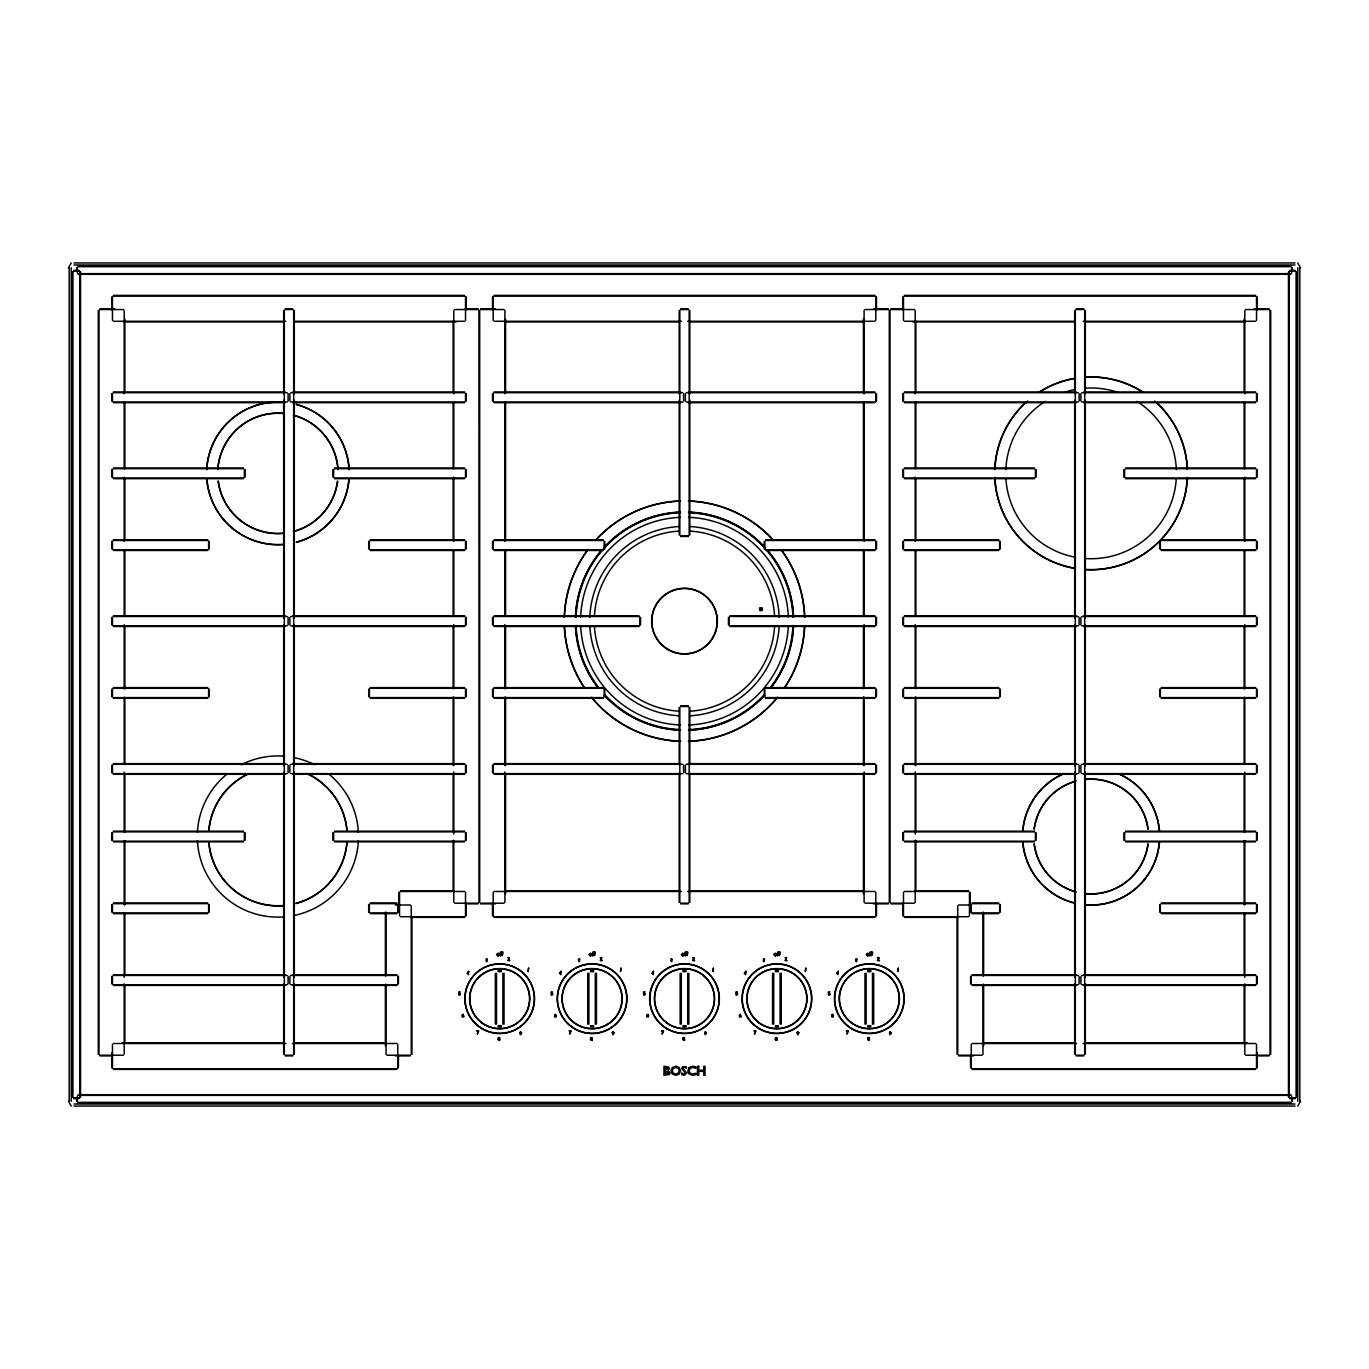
<?xml version="1.0" encoding="UTF-8"?>
<svg xmlns="http://www.w3.org/2000/svg" width="1369" height="1369" viewBox="0 0 1369 1369"><rect width="100%" height="100%" fill="white"/><g stroke="black" fill="none" stroke-linecap="round" stroke-linejoin="round"><path stroke-width="1.5" d="M111.813 840.309L111.813 832.746M111.813 477.131L111.813 469.584M112.463 840.309L112.463 832.746M112.463 477.131L112.463 469.584M283.674 1054.335L283.674 983.781M283.674 977.38L283.674 772.167M283.674 765.75L283.674 624.675M283.674 618.258L283.674 400.227M283.674 393.81L283.674 310.455M284.324 1054.335L284.324 310.455M293.668 1054.335L293.668 310.455M294.318 1054.335L294.318 983.781M294.318 977.38L294.318 772.167M294.318 765.75L294.318 624.675M294.318 618.258L294.318 400.227M294.318 393.81L294.318 310.455M332.958 840.309L332.958 832.746M332.958 477.131L332.958 469.584M333.608 840.309L333.608 832.746M333.608 477.131L333.608 469.584M385.373 1045.848L385.373 984.345M385.373 975.857L385.373 912.25M386.041 1054.335L386.041 984.345M386.041 975.857L386.041 912.25M411.265 1054.335L411.265 905.884M411.932 1054.335L411.932 916.477M453.139 891.613L453.139 840.344M453.139 831.787L453.139 774.101M453.139 765.562L453.139 697.18M453.139 688.641L453.139 626.677M453.139 615.999L453.139 549.756M453.139 539.078L453.139 479.253M453.139 468.557L453.139 402.332M453.139 391.637L453.139 321.133M453.806 902.308L453.806 840.344M453.806 833.926L453.806 771.962M453.806 765.562L453.806 697.18M453.806 688.641L453.806 624.538M453.806 615.999L453.806 549.756M453.806 541.2L453.806 477.114M453.806 468.557L453.806 402.332M453.806 393.776L453.806 310.455M466.179 309.719L466.179 296.936M479.03 902.308L479.013 310.455M479.698 902.308L479.68 310.455M492.532 772.732L492.532 765.185M492.532 624.931L492.532 617.385M492.532 401.117L492.532 393.57M493.182 772.732L493.182 765.185M493.182 624.931L493.182 617.385M493.182 401.117L493.182 393.57M504.904 902.308L504.904 771.962M504.904 765.562L504.904 697.18M504.904 688.641L504.904 624.538M504.904 615.999L504.904 549.756M504.904 541.2L504.904 402.332M504.904 393.776L504.904 310.455M505.572 893.752L505.572 774.101M505.572 765.562L505.572 697.18M505.572 688.641L505.572 626.677M505.572 615.999L505.572 549.756M505.572 539.078L505.572 402.332M505.572 391.637L505.572 318.994M604.123 696.718L604.123 689.172M604.123 548.918L604.123 541.371M604.773 696.718L604.773 689.172M604.773 548.918L604.773 541.371M679.178 902.308L679.178 773.074M679.178 764.604L679.178 707.397M679.178 534.903L679.178 400.227M679.178 393.827L679.178 310.455M679.828 902.308L679.828 707.397M679.828 534.903L679.828 310.455M685.39 772.732L685.39 765.185M685.39 401.117L685.39 393.57M689.172 902.308L689.172 707.397M689.172 534.903L689.172 310.455M689.822 902.308L689.822 773.074M689.822 764.604L689.822 707.397M689.822 534.903L689.822 400.227M689.822 393.827L689.822 310.455M728.462 624.931L728.462 617.385M729.112 624.931L729.112 617.385M863.428 893.752L863.428 774.101M863.428 765.562L863.428 697.18M863.428 688.641L863.428 626.677M863.428 615.999L863.428 549.756M863.428 539.078L863.428 402.332M863.428 391.637L863.428 318.994M864.096 902.308L864.096 771.962M864.096 765.562L864.096 697.18M864.096 688.641L864.096 624.538M864.096 615.999L864.096 549.756M864.096 541.2L864.096 402.332M864.096 393.776L864.096 310.455M875.818 915.81L875.818 892.366M875.818 696.718L875.818 689.172M875.818 548.918L875.818 541.371M875.818 320.38L875.818 296.936M876.468 696.718L876.468 689.172M876.468 548.918L876.468 541.371M889.32 902.308L889.302 310.455M889.987 902.308L889.97 310.455M902.821 840.309L902.821 832.746M902.821 477.131L902.821 469.584M903.472 840.309L903.472 832.746M903.472 477.131L903.472 469.584M915.194 902.308L915.194 840.344M915.194 833.926L915.194 771.962M915.194 765.562L915.194 697.18M915.194 688.641L915.194 624.538M915.194 615.999L915.194 549.756M915.194 541.2L915.194 477.114M915.194 468.557L915.194 402.332M915.194 393.776L915.194 310.455M915.861 891.613L915.861 840.344M915.861 831.787L915.861 774.101M915.861 765.562L915.861 697.18M915.861 688.641L915.861 626.677M915.861 615.999L915.861 549.756M915.861 539.078L915.861 479.253M915.861 468.557L915.861 402.332M915.861 391.637L915.861 321.133M957.068 1054.335L957.068 916.477M957.735 1054.335L957.735 905.884M982.959 1054.335L982.959 984.345M982.959 975.857L982.959 912.25M983.626 1045.848L983.626 984.345M983.626 975.857L983.626 912.25M1074.682 1054.335L1074.682 983.781M1074.682 977.38L1074.682 772.167M1074.682 765.75L1074.682 624.675M1074.682 618.258L1074.682 400.227M1074.682 393.81L1074.682 310.455M1075.332 1054.335L1075.332 310.455M1084.676 1054.335L1084.676 310.455M1085.326 1054.335L1085.326 983.781M1085.326 977.38L1085.326 772.167M1085.326 765.75L1085.326 624.675M1085.326 618.258L1085.326 400.227M1085.326 393.81L1085.326 310.455M1123.966 840.309L1123.966 832.746M1123.966 477.131L1123.966 469.584M1124.616 840.309L1124.616 832.746M1124.616 477.131L1124.616 469.584M68.45 267.776L71.239 262.951M759.59 609.239L760.308 608.007L762.242 608.52L761.712 610.454L759.778 609.941M1300.55 1101.224L1297.761 1106.049M74.012 262.951L1294.988 262.951M74.012 264.987L1294.988 264.987M78.153 266.014L1290.847 266.014M78.153 266.664L1290.847 266.664M73.772 270.395L79.026 270.395M1289.974 270.395L1295.228 270.395M73.772 271.028L79.026 271.028M1289.974 271.028L1295.228 271.028M78.153 273.646L1290.847 273.646M78.153 274.296L1290.847 274.296M113.37 295.379L464.621 295.379M494.089 295.379L874.911 295.379M904.379 295.379L1255.63 295.379M113.37 296.046L464.621 296.046M494.089 296.046L874.911 296.046M904.379 296.046L1255.63 296.046M99.851 308.898L114.774 308.898M285.214 308.898L292.778 308.898M465.357 308.898L478.14 308.898M480.57 308.898L495.492 308.898M680.718 308.898L688.282 308.898M873.508 308.898L888.43 308.898M890.86 308.898L903.643 308.898M1076.222 308.898L1083.786 308.898M1254.226 308.898L1269.149 308.898M99.851 309.548L123.296 309.548M285.214 309.548L292.778 309.548M454.696 309.548L478.14 309.548M480.57 309.548L504.014 309.548M680.718 309.548L688.282 309.548M864.986 309.548L888.43 309.548M890.86 309.548L914.304 309.548M1076.222 309.548L1083.786 309.548M1245.704 309.548L1269.149 309.548M113.37 321.27L285.796 321.27M294.318 321.27L464.621 321.27M494.089 321.27L681.317 321.27M687.683 321.27L874.911 321.27M904.379 321.27L1074.682 321.27M1083.204 321.27L1255.63 321.27M124.014 321.937L283.674 321.937M294.318 321.937L456.117 321.937M504.716 321.937L679.178 321.937M689.822 321.937L864.284 321.937M912.883 321.937L1074.682 321.937M1085.326 321.937L1244.986 321.937M113.37 392.013L285.094 392.013M292.898 392.013L464.621 392.013M494.089 392.013L680.598 392.013M688.402 392.013L874.911 392.013M904.379 392.013L1076.102 392.013M1083.906 392.013L1255.63 392.013M113.37 392.681L287.199 392.681M290.793 392.681L464.621 392.681M494.089 392.681L682.703 392.681M686.297 392.681L874.911 392.681M904.379 392.681L1078.207 392.681M1081.801 392.681L1255.63 392.681M113.37 402.007L287.199 402.007M290.793 402.007L464.621 402.007M494.089 402.007L682.703 402.007M686.297 402.007L874.911 402.007M904.379 402.007L1078.207 402.007M1081.801 402.007L1255.63 402.007M113.37 402.674L285.094 402.674M292.898 402.674L464.621 402.674M494.089 402.674L680.598 402.674M688.402 402.674L874.911 402.674M904.379 402.674L1076.102 402.674M1083.906 402.674L1255.63 402.674M113.37 468.027L243.494 468.027M334.498 468.027L464.621 468.027M904.379 468.027L1034.502 468.027M1125.506 468.027L1255.63 468.027M113.37 468.677L243.494 468.677M334.498 468.677L464.621 468.677M904.379 468.677L1034.502 468.677M1125.506 468.677L1255.63 468.677M113.37 478.021L243.494 478.021M334.498 478.021L464.621 478.021M904.379 478.021L1034.502 478.021M1125.506 478.021L1255.63 478.021M113.37 478.671L243.494 478.671M334.498 478.671L464.621 478.671M904.379 478.671L1034.502 478.671M1125.506 478.671L1255.63 478.671M680.718 535.809L688.282 535.809M680.718 536.46L688.282 536.46M113.37 539.814L207.712 539.814M370.28 539.814L464.621 539.814M494.089 539.814L603.216 539.814M765.784 539.814L874.911 539.814M904.379 539.814L998.72 539.814M1161.288 539.814L1255.63 539.814M113.37 540.481L207.712 540.481M370.28 540.481L464.621 540.481M494.089 540.481L603.216 540.481M765.784 540.481L874.911 540.481M904.379 540.481L998.72 540.481M1161.288 540.481L1255.63 540.481M113.37 549.808L207.712 549.808M370.28 549.808L464.621 549.808M494.089 549.808L603.216 549.808M765.784 549.808L874.911 549.808M904.379 549.808L998.72 549.808M1161.288 549.808L1255.63 549.808M113.37 550.475L207.712 550.475M370.28 550.475L464.621 550.475M494.089 550.475L603.216 550.475M765.784 550.475L874.911 550.475M904.379 550.475L998.72 550.475M1161.288 550.475L1255.63 550.475M113.37 615.828L285.094 615.828M292.898 615.828L464.621 615.828M494.089 615.828L638.998 615.828M730.002 615.828L874.911 615.828M904.379 615.828L1076.102 615.828M1083.906 615.828L1255.63 615.828M113.37 616.495L287.199 616.495M290.793 616.495L464.621 616.495M494.089 616.495L638.998 616.495M730.002 616.495L874.911 616.495M904.379 616.495L1078.207 616.495M1081.801 616.495L1255.63 616.495M113.37 625.821L287.199 625.821M290.793 625.821L464.621 625.821M494.089 625.821L638.998 625.821M730.002 625.821L874.911 625.821M904.379 625.821L1078.207 625.821M1081.801 625.821L1255.63 625.821M113.37 626.489L285.094 626.489M292.898 626.489L464.621 626.489M494.089 626.489L638.998 626.489M730.002 626.489L874.911 626.489M904.379 626.489L1076.102 626.489M1083.906 626.489L1255.63 626.489M113.37 687.614L207.712 687.614M370.28 687.614L464.621 687.614M494.089 687.614L603.216 687.614M765.784 687.614L874.911 687.614M904.379 687.614L998.72 687.614M1161.288 687.614L1255.63 687.614M113.37 688.282L207.712 688.282M370.28 688.282L464.621 688.282M494.089 688.282L603.216 688.282M765.784 688.282L874.911 688.282M904.379 688.282L998.72 688.282M1161.288 688.282L1255.63 688.282M113.37 697.608L207.712 697.608M370.28 697.608L464.621 697.608M494.089 697.608L603.216 697.608M765.784 697.608L874.911 697.608M904.379 697.608L998.72 697.608M1161.288 697.608L1255.63 697.608M113.37 698.276L207.712 698.276M370.28 698.276L464.621 698.276M494.089 698.276L603.216 698.276M765.784 698.276L874.911 698.276M904.379 698.276L998.72 698.276M1161.288 698.276L1255.63 698.276M680.718 705.856L688.282 705.856M680.718 706.507L688.282 706.507M113.37 763.628L285.094 763.628M292.898 763.628L464.621 763.628M494.089 763.628L680.598 763.628M688.402 763.628L874.911 763.628M904.379 763.628L1076.102 763.628M1083.906 763.628L1255.63 763.628M113.37 764.296L287.199 764.296M290.793 764.296L464.621 764.296M494.089 764.296L682.703 764.296M686.297 764.296L874.911 764.296M904.379 764.296L1078.207 764.296M1081.801 764.296L1255.63 764.296M113.37 773.622L287.199 773.622M290.793 773.622L464.621 773.622M494.089 773.622L682.703 773.622M686.297 773.622L874.911 773.622M904.379 773.622L1078.207 773.622M1081.801 773.622L1255.63 773.622M113.37 774.289L285.094 774.289M292.898 774.289L464.621 774.289M494.089 774.289L680.598 774.289M688.402 774.289L874.911 774.289M904.379 774.289L1076.102 774.289M1083.906 774.289L1255.63 774.289M113.37 831.205L243.494 831.205M334.498 831.205L464.621 831.205M904.379 831.205L1034.502 831.205M1125.506 831.205L1255.63 831.205M113.37 831.856L243.494 831.856M334.498 831.856L464.621 831.856M904.379 831.856L1034.502 831.856M1125.506 831.856L1255.63 831.856M113.37 841.199L243.494 841.199M334.498 841.199L464.621 841.199M904.379 841.199L1034.502 841.199M1125.506 841.199L1255.63 841.199M113.37 841.849L243.494 841.849M334.498 841.849L464.621 841.849M904.379 841.849L1034.502 841.849M1125.506 841.849L1255.63 841.849M400.45 890.825L454.268 890.825M504.716 890.825L679.178 890.825M689.822 890.825L864.284 890.825M914.732 890.825L968.55 890.825M400.45 891.476L464.621 891.476M494.089 891.476L681.317 891.476M687.683 891.476L874.911 891.476M904.379 891.476L968.55 891.476M113.37 902.992L207.712 902.992M370.28 902.992L396.856 902.992M972.144 902.992L998.72 902.992M1161.288 902.992L1255.63 902.992M454.696 903.198L478.14 903.198M480.57 903.198L504.014 903.198M680.718 903.198L688.282 903.198M864.986 903.198L888.43 903.198M890.86 903.198L914.304 903.198M113.37 903.643L207.712 903.643M370.28 903.643L396.856 903.643M465.357 903.848L478.14 903.848M480.57 903.848L495.492 903.848M680.718 903.848L688.282 903.848M873.508 903.848L888.43 903.848M890.86 903.848L903.643 903.848M972.144 903.643L998.72 903.643M1161.288 903.643L1255.63 903.643M395.453 904.995L410.375 904.995M958.625 904.995L971.408 904.995M113.37 912.986L207.712 912.986M370.28 912.986L396.856 912.986M972.144 912.986L998.72 912.986M1161.288 912.986L1255.63 912.986M113.37 913.636L207.712 913.636M370.28 913.636L396.856 913.636M972.144 913.636L998.72 913.636M1161.288 913.636L1255.63 913.636M400.45 916.717L464.621 916.717M494.089 916.717L874.911 916.717M904.379 916.717L968.55 916.717M410.803 917.367L464.621 917.367M494.089 917.367L874.911 917.367M904.379 917.367L958.197 917.367M498.094 970.501L501.276 970.501M590.501 970.501L593.684 970.501M682.909 970.501L686.091 970.501M775.316 970.501L778.499 970.501M867.724 970.501L870.906 970.501M498.094 971.665L501.276 971.665M590.501 971.665L593.684 971.665M682.909 971.665L686.091 971.665M775.316 971.665L778.499 971.665M867.724 971.665L870.906 971.665M113.37 974.779L285.094 974.779M292.898 974.779L396.856 974.779M972.144 974.779L1076.102 974.779M1083.906 974.779L1255.63 974.779M113.37 975.43L287.199 975.43M290.793 975.43L396.856 975.43M972.144 975.43L1078.207 975.43M1081.801 975.43L1255.63 975.43M113.37 984.773L287.199 984.773M290.793 984.773L396.856 984.773M972.144 984.773L1078.207 984.773M1081.801 984.773L1255.63 984.773M113.37 985.423L285.094 985.423M292.898 985.423L396.856 985.423M972.144 985.423L1076.102 985.423M1083.906 985.423L1255.63 985.423M498.094 1025.706L501.276 1025.706M590.501 1025.706L593.684 1025.706M682.909 1025.706L686.091 1025.706M775.316 1025.706L778.499 1025.706M867.724 1025.706L870.906 1025.706M498.094 1026.87L501.276 1026.87M590.501 1026.87L593.684 1026.87M682.909 1026.87L686.091 1026.87M775.316 1026.87L778.499 1026.87M867.724 1026.87L870.906 1026.87M121.892 1042.836L283.896 1042.836M294.54 1042.836L386.212 1042.836M982.788 1042.836L1074.46 1042.836M1085.104 1042.836L1247.108 1042.836M113.37 1043.503L286.018 1043.503M292.418 1043.503L396.856 1043.503M972.144 1043.503L1076.582 1043.503M1082.982 1043.503L1255.63 1043.503M99.851 1055.225L123.296 1055.225M285.214 1055.225L292.778 1055.225M386.931 1055.225L410.375 1055.225M958.625 1055.225L982.069 1055.225M1076.222 1055.225L1083.786 1055.225M1245.704 1055.225L1269.149 1055.225M99.851 1055.875L112.634 1055.875M285.214 1055.875L292.778 1055.875M395.453 1055.875L410.375 1055.875M958.625 1055.875L973.547 1055.875M1076.222 1055.875L1083.786 1055.875M1256.366 1055.875L1269.149 1055.875M113.37 1068.727L396.856 1068.727M972.144 1068.727L1255.63 1068.727M113.37 1069.394L396.856 1069.394M972.144 1069.394L1255.63 1069.394M78.153 1094.704L1290.847 1094.704M78.153 1095.354L1290.847 1095.354M73.772 1097.972L79.026 1097.972M1289.974 1097.972L1295.228 1097.972M73.772 1098.605L79.026 1098.605M1289.974 1098.605L1295.228 1098.605M78.153 1102.336L1290.847 1102.336M78.153 1102.986L1290.847 1102.986M74.012 1104.013L1294.988 1104.013M74.012 1106.049L1294.988 1106.049M1297.761 262.951L1300.55 267.776M71.239 1106.049L68.45 1101.224M1299.814 267.776L1299.814 1101.224M1297.761 267.776L1297.761 1101.224M1296.734 271.901L1296.734 1097.099M1296.101 271.901L1296.101 1097.099M1292.37 267.537L1292.37 271.028M1292.37 1097.972L1292.37 1101.463M1291.72 267.537L1291.72 272.773M1291.72 1096.227L1291.72 1101.463M1289.102 271.901L1289.102 1097.099M1288.469 271.901L1288.469 1097.099M1270.706 310.455L1270.706 1054.335M1270.038 310.455L1270.038 1054.335M1257.187 296.936L1257.187 309.719M1257.187 393.57L1257.187 401.117M1257.187 469.584L1257.187 477.131M1257.187 541.371L1257.187 548.918M1257.187 617.385L1257.187 624.931M1257.187 689.172L1257.187 696.718M1257.187 765.185L1257.187 772.732M1257.187 832.746L1257.187 840.309M1257.187 904.533L1257.187 912.096M1257.187 976.337L1257.187 983.883M1257.187 1052.915L1257.187 1067.837M1256.537 296.936L1256.537 320.38M1256.537 393.57L1256.537 401.117M1256.537 469.584L1256.537 477.131M1256.537 541.371L1256.537 548.918M1256.537 617.385L1256.537 624.931M1256.537 689.172L1256.537 696.718M1256.537 765.185L1256.537 772.732M1256.537 832.746L1256.537 840.309M1256.537 904.533L1256.537 912.096M1256.537 976.337L1256.537 983.883M1256.537 1044.393L1256.537 1067.837M1244.815 310.455L1244.815 393.81M1244.815 402.366L1244.815 468.626M1244.815 477.182L1244.815 541.303M1244.815 549.859L1244.815 616.118M1244.815 624.675L1244.815 688.795M1244.815 697.351L1244.815 763.611M1244.815 772.167L1244.815 832.027M1244.815 840.566L1244.815 904.704M1244.815 913.243L1244.815 977.38M1244.815 983.781L1244.815 1054.335M1244.147 318.994L1244.147 391.671M1244.147 402.366L1244.147 468.626M1244.147 479.321L1244.147 539.164M1244.147 549.859L1244.147 616.118M1244.147 626.814L1244.147 688.795M1244.147 697.351L1244.147 763.611M1244.147 774.306L1244.147 832.027M1244.147 840.566L1244.147 904.704M1244.147 913.243L1244.147 975.241M1244.147 985.92L1244.147 1043.64M1160.382 541.371L1160.382 548.918M1160.382 689.172L1160.382 696.718M1160.382 904.533L1160.382 912.096M1159.731 541.371L1159.731 548.918M1159.731 689.172L1159.731 696.718M1159.731 904.533L1159.731 912.096M1080.894 393.57L1080.894 401.117M1080.894 617.385L1080.894 624.931M1080.894 765.185L1080.894 772.732M1080.894 976.337L1080.894 983.883M1079.114 393.57L1079.114 401.117M1079.114 617.385L1079.114 624.931M1079.114 765.185L1079.114 772.732M1079.114 976.337L1079.114 983.883M1036.042 469.584L1036.042 477.131M1036.042 832.746L1036.042 840.309M1035.392 469.584L1035.392 477.131M1035.392 832.746L1035.392 840.309M1000.277 541.371L1000.277 548.918M1000.277 689.172L1000.277 696.718M1000.277 904.533L1000.277 912.096M999.627 541.371L999.627 548.918M999.627 689.172L999.627 696.718M999.627 904.533L999.627 912.096M971.237 904.533L971.237 912.096M971.237 976.337L971.237 983.883M971.237 1044.393L971.237 1067.837M970.587 904.533L970.587 912.096M970.587 976.337L970.587 983.883M970.587 1055.054L970.587 1067.837M970.108 892.366L970.108 905.166M969.457 892.366L969.457 915.81M903.472 296.936L903.472 320.38M903.472 393.57L903.472 401.117M903.472 541.371L903.472 548.918M903.472 617.385L903.472 624.931M903.472 689.172L903.472 696.718M903.472 765.185L903.472 772.732M903.472 892.366L903.472 915.81M902.821 296.936L902.821 309.719M902.821 393.57L902.821 401.117M902.821 541.371L902.821 548.918M902.821 617.385L902.821 624.931M902.821 689.172L902.821 696.718M902.821 765.185L902.821 772.732M902.821 903.027L902.821 915.81M876.468 296.936L876.468 309.719M876.468 393.57L876.468 401.117M876.468 617.385L876.468 624.931M876.468 765.185L876.468 772.732M876.468 903.027L876.468 915.81M875.818 393.57L875.818 401.117M875.818 617.385L875.818 624.931M875.818 765.185L875.818 772.732M873.662 973.256L873.662 1024.115M872.498 973.256L872.498 1024.115M866.132 973.256L866.132 1024.115M864.968 973.256L864.968 1024.115M781.254 973.256L781.254 1024.115M780.09 973.256L780.09 1024.115M773.725 973.256L773.725 1024.115M772.561 973.256L772.561 1024.115M764.877 541.371L764.877 548.918M764.877 689.172L764.877 696.718M764.227 541.371L764.227 548.918M764.227 689.172L764.227 696.718M688.847 973.256L688.847 1024.115M687.683 973.256L687.683 1024.115M683.61 393.57L683.61 401.117M683.61 765.185L683.61 772.732M681.317 973.256L681.317 1024.115M680.153 973.256L680.153 1024.115M640.538 617.385L640.538 624.931M639.888 617.385L639.888 624.931M596.439 973.256L596.439 1024.115M595.275 973.256L595.275 1024.115M588.91 973.256L588.91 1024.115M587.746 973.256L587.746 1024.115M504.032 973.256L504.032 1024.115M502.868 973.256L502.868 1024.115M496.502 973.256L496.502 1024.115M495.338 973.256L495.338 1024.115M493.182 296.936L493.182 320.38M493.182 541.371L493.182 548.918M493.182 689.172L493.182 696.718M493.182 892.366L493.182 915.81M492.532 296.936L492.532 309.719M492.532 541.371L492.532 548.918M492.532 689.172L492.532 696.718M492.532 903.027L492.532 915.81M466.179 393.57L466.179 401.117M466.179 469.584L466.179 477.131M466.179 541.371L466.179 548.918M466.179 617.385L466.179 624.931M466.179 689.172L466.179 696.718M466.179 765.185L466.179 772.732M466.179 832.746L466.179 840.309M466.179 903.027L466.179 915.81M465.528 296.936L465.528 320.38M465.528 393.57L465.528 401.117M465.528 469.584L465.528 477.131M465.528 541.371L465.528 548.918M465.528 617.385L465.528 624.931M465.528 689.172L465.528 696.718M465.528 765.185L465.528 772.732M465.528 832.746L465.528 840.309M465.528 892.366L465.528 915.81M399.543 892.366L399.543 915.81M398.892 892.366L398.892 905.166M398.413 904.533L398.413 912.096M398.413 976.337L398.413 983.883M398.413 1055.054L398.413 1067.837M397.763 904.533L397.763 912.096M397.763 976.337L397.763 983.883M397.763 1044.393L397.763 1067.837M369.373 541.371L369.373 548.918M369.373 689.172L369.373 696.718M369.373 904.533L369.373 912.096M368.723 541.371L368.723 548.918M368.723 689.172L368.723 696.718M289.886 393.57L289.886 401.117M289.886 617.385L289.886 624.931M289.886 765.185L289.886 772.732M289.886 976.337L289.886 983.883M288.106 393.57L288.106 401.117M288.106 617.385L288.106 624.931M288.106 765.185L288.106 772.732M288.106 976.337L288.106 983.883M245.034 469.584L245.034 477.131M245.034 832.746L245.034 840.309M244.384 469.584L244.384 477.131M244.384 832.746L244.384 840.309M209.269 541.371L209.269 548.918M209.269 689.172L209.269 696.718M209.269 904.533L209.269 912.096M208.618 541.371L208.618 548.918M208.618 689.172L208.618 696.718M208.618 904.533L208.618 912.096M124.853 318.994L124.853 391.671M124.853 402.366L124.853 468.626M124.853 479.321L124.853 539.164M124.853 549.859L124.853 616.118M124.853 626.814L124.853 688.795M124.853 697.351L124.853 763.611M124.853 774.306L124.853 832.027M124.853 840.566L124.853 904.704M124.853 913.243L124.853 975.241M124.853 985.92L124.853 1043.64M124.185 310.455L124.185 393.81M124.185 402.366L124.185 468.626M124.185 477.182L124.185 541.303M124.185 549.859L124.185 616.118M124.185 624.675L124.185 688.795M124.185 697.351L124.185 763.611M124.185 772.167L124.185 832.027M124.185 840.566L124.185 904.704M124.185 913.243L124.185 977.38M124.185 983.781L124.185 1054.335M112.463 296.936L112.463 320.38M112.463 393.57L112.463 401.117M112.463 541.371L112.463 548.918M112.463 617.385L112.463 624.931M112.463 689.172L112.463 696.718M112.463 765.185L112.463 772.732M112.463 904.533L112.463 912.096M112.463 976.337L112.463 983.883M112.463 1044.393L112.463 1067.837M111.813 296.936L111.813 309.719M111.813 393.57L111.813 401.117M111.813 541.371L111.813 548.918M111.813 617.385L111.813 624.931M111.813 689.172L111.813 696.718M111.813 765.185L111.813 772.732M111.813 904.533L111.813 912.096M111.813 976.337L111.813 983.883M111.813 1052.915L111.813 1067.837M98.962 310.455L98.962 1054.335M98.294 310.455L98.294 1054.335M80.531 271.901L80.531 1097.099M79.898 271.901L79.898 1097.099M77.28 267.537L77.28 272.773M77.28 1096.227L77.28 1101.463M76.63 267.537L76.63 271.028M76.63 1097.972L76.63 1101.463M72.899 271.901L72.899 1097.099M72.266 271.901L72.266 1097.099M71.239 267.776L71.239 1101.224M69.186 267.776L69.186 1101.224M792.925 625.411A108.51 108.51 0 0 1 769.703 688.333M764.176 694.802A108.51 108.51 0 0 1 688.761 729.574M680.239 729.574A108.51 108.51 0 0 1 604.824 694.802M599.297 688.333A108.51 108.51 0 0 1 576.075 625.411M576.075 616.906A108.51 108.51 0 0 1 680.239 512.742M688.761 512.742A108.51 108.51 0 0 1 792.925 616.906M788.253 627.276A103.941 103.941 0 0 1 688.573 725.005M680.427 725.005A103.941 103.941 0 0 1 580.747 627.276M580.644 617.077A103.941 103.941 0 0 1 680.427 517.311M688.573 517.311A103.941 103.941 0 0 1 788.356 617.077M779.132 626.745A94.786 94.786 0 0 1 690.079 715.782M678.921 715.782A94.786 94.786 0 0 1 589.868 626.745M589.782 617.436A94.786 94.786 0 0 1 678.921 526.535M690.079 526.535A94.786 94.786 0 0 1 779.218 617.436M774.563 626.472A90.217 90.217 0 0 1 689.805 711.213M679.195 711.213A90.217 90.217 0 0 1 594.437 626.472M594.437 615.845A90.217 90.217 0 0 1 679.195 531.086M689.805 531.086A90.217 90.217 0 0 1 774.563 615.845M1159.543 841.918A68.655 68.655 0 0 1 1085.703 904.977M1073.313 902.856A68.655 68.655 0 0 1 1022.643 841.918M1022.643 831.137A68.655 68.655 0 0 1 1063.165 773.793M1119.021 773.793A68.655 68.655 0 0 1 1159.543 831.137M1159.286 841.901A68.399 68.399 0 0 1 1085.72 904.721M1073.382 902.599A68.399 68.399 0 0 1 1022.9 841.901M1022.9 831.154A68.399 68.399 0 0 1 1063.268 774.033M1118.918 774.033A68.399 68.399 0 0 1 1159.286 831.154M1187.488 477.559A96.48 96.48 0 0 1 1084.778 569.624M1074.34 568.375A96.48 96.48 0 0 1 994.698 477.559M994.698 469.156A96.48 96.48 0 0 1 1025.911 402.212M1039.259 391.979A96.48 96.48 0 0 1 1074.34 378.34M1084.778 377.074A96.48 96.48 0 0 1 1142.927 391.979M1156.275 402.212A96.48 96.48 0 0 1 1187.488 469.156M1187.231 477.541A96.224 96.224 0 0 1 1084.796 569.367M1074.391 568.118A96.224 96.224 0 0 1 994.955 477.541M994.955 469.156A96.224 96.224 0 0 1 1027.657 401.014M1039.396 392.201A96.224 96.224 0 0 1 1074.391 378.597M1084.796 377.331A96.224 96.224 0 0 1 1142.79 392.201M1154.529 401.014A96.224 96.224 0 0 1 1187.231 469.156M804.681 627.053A120.335 120.335 0 0 1 784.557 688.008M777.524 697.488A120.335 120.335 0 0 1 688.436 741.416M680.564 741.416A120.335 120.335 0 0 1 591.476 697.488M584.443 688.008A120.335 120.335 0 0 1 564.319 627.053M564.233 617.231A120.335 120.335 0 0 1 587.849 549.465M595.344 540.344A120.335 120.335 0 0 1 680.564 500.883M688.436 500.883A120.335 120.335 0 0 1 773.656 540.344M781.151 549.465A120.335 120.335 0 0 1 804.767 617.231M804.424 627.053A120.061 120.061 0 0 1 784.334 687.871M777.318 697.317A120.061 120.061 0 0 1 688.419 741.159M680.581 741.159A120.061 120.061 0 0 1 591.682 697.317M584.666 687.871A120.061 120.061 0 0 1 564.576 627.053M564.49 617.231A120.061 120.061 0 0 1 588.054 549.636M595.532 540.515A120.061 120.061 0 0 1 680.581 501.157M688.419 501.157A120.061 120.061 0 0 1 773.468 540.515M780.946 549.636A120.061 120.061 0 0 1 804.51 617.231M358.387 840.737A80.583 80.583 0 0 1 294.66 915.348M284.239 916.871A80.583 80.583 0 0 1 197.427 840.737M197.427 832.301A80.583 80.583 0 0 1 227.203 773.896M241.32 764.723A80.583 80.583 0 0 1 284.239 756.184M294.66 757.707A80.583 80.583 0 0 1 314.494 764.723M328.611 773.896A80.583 80.583 0 0 1 358.387 832.301M349.129 478.962A71.445 71.445 0 0 1 296.406 542.364M283.52 544.571A71.445 71.445 0 0 1 206.685 478.962M206.565 469.618A71.445 71.445 0 0 1 283.52 402.127M296.406 404.351A71.445 71.445 0 0 1 349.249 469.618M348.873 478.945A71.188 71.188 0 0 1 296.337 542.107M283.486 544.314A71.188 71.188 0 0 1 206.941 478.945M206.822 469.635A71.188 71.188 0 0 1 283.486 402.383M296.337 404.591A71.188 71.188 0 0 1 348.992 469.635M1148.129 844.04A57.532 57.532 0 0 1 1085.446 893.786M1076.205 892.092A57.532 57.532 0 0 1 1034.057 844.04M1034.057 829.015A57.532 57.532 0 0 1 1076.205 780.946M1085.446 779.269A57.532 57.532 0 0 1 1148.129 829.015M1147.872 844.006A57.276 57.276 0 0 1 1085.48 893.529M1074.477 891.339A57.276 57.276 0 0 1 1034.314 844.006M1034.314 829.049A57.276 57.276 0 0 1 1074.477 781.716M1085.48 779.526A57.276 57.276 0 0 1 1147.872 829.049M1176.262 478.945A85.357 85.357 0 0 1 1085.514 558.535M1074.443 557.063A85.357 85.357 0 0 1 1005.924 478.945M1005.821 469.635A85.357 85.357 0 0 1 1045.231 401.357M1065.424 391.945A85.357 85.357 0 0 1 1074.443 389.635M1085.514 388.18A85.357 85.357 0 0 1 1116.762 391.945M1136.954 401.357A85.357 85.357 0 0 1 1176.365 469.635M793.524 627.276A109.195 109.195 0 0 1 771.141 687.632M764.552 695.435A109.195 109.195 0 0 1 688.573 730.276M680.427 730.276A109.195 109.195 0 0 1 604.448 695.435M597.859 687.632A109.195 109.195 0 0 1 575.476 627.276M575.374 617.077A109.195 109.195 0 0 1 601.727 549.927M604.448 546.881A109.195 109.195 0 0 1 680.427 512.023M688.573 512.023A109.195 109.195 0 0 1 764.552 546.881M767.273 549.927A109.195 109.195 0 0 1 793.626 617.077M793.267 627.259A108.938 108.938 0 0 1 770.935 687.478M764.364 695.264A108.938 108.938 0 0 1 688.573 730.019M680.427 730.019A108.938 108.938 0 0 1 604.636 695.264M598.065 687.478A108.938 108.938 0 0 1 575.733 627.259M575.63 617.094A108.938 108.938 0 0 1 601.932 550.098M604.636 547.052A108.938 108.938 0 0 1 680.427 512.297M688.573 512.297A108.938 108.938 0 0 1 764.364 547.052M767.068 550.098A108.938 108.938 0 0 1 793.37 617.094M347.144 841.969A69.46 69.46 0 0 1 295.892 903.608M283.366 905.765A69.46 69.46 0 0 1 208.67 841.969M208.67 831.069A69.46 69.46 0 0 1 248.011 773.827M307.803 773.827A69.46 69.46 0 0 1 347.144 831.069M346.887 841.952A69.203 69.203 0 0 1 295.824 903.369M283.332 905.508A69.203 69.203 0 0 1 208.927 841.952M208.927 831.103A69.203 69.203 0 0 1 248.114 774.067M307.7 774.067A69.203 69.203 0 0 1 346.887 831.103M337.715 481.221A60.322 60.322 0 0 1 293.514 531.617M283.828 533.38A60.322 60.322 0 0 1 218.099 481.221M217.722 469.413A60.322 60.322 0 0 1 283.828 413.335M293.514 415.098A60.322 60.322 0 0 1 338.092 469.413M337.441 481.186A60.048 60.048 0 0 1 293.445 531.36M283.794 533.123A60.048 60.048 0 0 1 218.373 481.186M217.979 469.43A60.048 60.048 0 0 1 283.794 413.592M293.445 415.337A60.048 60.048 0 0 1 337.835 469.43M368.723 904.533L368.723 912.096L368.723 904.533M521.093 1032.602L520.015 1032.534L521.093 1032.602M613.5 1032.602L612.422 1032.534L613.5 1032.602M705.908 1032.602L704.83 1032.534L705.908 1032.602M798.315 1032.602L797.237 1032.534L798.315 1032.602M890.723 1032.602L889.645 1032.534L890.723 1032.602M500.404 952.362L500.301 956.075L501.893 953.731C501.345 959.481 504.254 950.616 502.269 951.951C500.181 955.425 502.628 950.189 500.404 952.362M592.811 952.362L592.709 956.075L594.3 953.731C593.752 959.481 596.662 950.616 594.676 951.951C592.589 955.425 595.036 950.189 592.811 952.362M685.219 952.362L685.116 956.075L686.708 953.731C686.16 959.481 689.069 950.616 687.084 951.951C684.996 955.425 687.443 950.189 685.219 952.362M777.626 952.362L777.524 956.075L779.115 953.731C778.567 959.481 781.477 950.616 779.491 951.951C777.404 955.425 779.851 950.189 777.626 952.362M870.034 952.362L869.931 956.075L871.523 953.731C870.975 959.481 873.884 950.616 871.899 951.951C869.811 955.425 872.258 950.189 870.034 952.362M509.131 958.386L507.779 960.576L509.833 960.61L508.583 960.165L509.319 957.598L507.848 957.633L509.131 958.386M601.539 958.386L600.187 960.576L602.24 960.61L600.991 960.165L601.727 957.598L600.255 957.633L601.539 958.386M693.946 958.386L692.594 960.576L694.648 960.61L693.398 960.165L694.134 957.598L692.663 957.633L693.946 958.386M786.354 958.386L785.002 960.576L787.055 960.61L785.806 960.165L786.542 957.598L785.07 957.633L786.354 958.386M878.761 958.386L877.409 960.576L879.463 960.61L878.214 960.165L878.949 957.598L877.478 957.633L878.761 958.386M487.261 959.344L487.022 961.551C485.807 962.92 485.619 956.743 487.261 959.344M579.669 959.344L579.429 961.551C578.214 962.92 578.026 956.743 579.669 959.344M672.076 959.344L671.837 961.551C670.622 962.92 670.434 956.743 672.076 959.344M764.484 959.344L764.244 961.551C763.029 962.92 762.841 956.743 764.484 959.344M856.891 959.344L856.652 961.551C855.437 962.92 855.249 956.743 856.891 959.344M498.059 1039.311L499.719 1040.423L499.702 1037.616L498.299 1037.616L498.059 1039.311M590.467 1039.311L592.127 1040.423L592.11 1037.616L590.706 1037.616L590.467 1039.311M682.874 1039.311L684.534 1040.423L684.517 1037.616L683.114 1037.616L682.874 1039.311M775.282 1039.311L776.942 1040.423L776.925 1037.616L775.521 1037.616L775.282 1039.311M867.689 1039.311L869.349 1040.423L869.332 1037.616L867.929 1037.616L867.689 1039.311M759.538 608.384L760.171 610.694L762.465 610.078L761.848 607.768L759.538 608.384M462.294 1014.959L462.243 1016.979L463.68 1016.996L463.715 1015.644C461.096 1015.969 465.084 1012.701 462.294 1014.959M554.702 1014.959L554.65 1016.979L556.088 1016.996L556.122 1015.644C553.504 1015.969 557.491 1012.701 554.702 1014.959M647.109 1014.959L647.058 1016.979L648.495 1016.996L648.53 1015.644C645.911 1015.969 649.899 1012.701 647.109 1014.959M739.517 1014.959L739.465 1016.979L740.903 1016.996L740.937 1015.644C738.319 1015.969 742.306 1012.701 739.517 1014.959M831.924 1014.959L831.873 1016.979L833.31 1016.996L833.345 1015.644C830.726 1015.969 834.714 1012.701 831.924 1014.959M669.321 1068.59L667.952 1070.507L670.108 1072.868L669.407 1074.477L663.965 1075.247L663.965 1066.314L668.671 1067.033L669.321 1068.59M521.572 1032.756L521.195 1033.954C518.475 1036.145 522.41 1032.893 519.809 1033.201L520.528 1031.576L521.572 1032.756M613.979 1032.756L613.603 1033.954C610.882 1036.145 614.818 1032.893 612.217 1033.201L612.936 1031.576L613.979 1032.756M706.387 1032.756L706.01 1033.954C703.29 1036.145 707.225 1032.893 704.624 1033.201L705.343 1031.576L706.387 1032.756M798.794 1032.756L798.418 1033.954C795.697 1036.145 799.633 1032.893 797.032 1033.201L797.751 1031.576L798.794 1032.756M891.202 1032.756L890.825 1033.954C888.105 1036.145 892.04 1032.893 889.439 1033.201L890.158 1031.576L891.202 1032.756M499.035 954.621L498.076 955.63L497.152 954.621L498.076 953.68L499.035 954.621M591.442 954.621L590.484 955.63L589.56 954.621L590.484 953.68L591.442 954.621M683.85 954.621L682.891 955.63L681.967 954.621L682.891 953.68L683.85 954.621M776.257 954.621L775.299 955.63L774.375 954.621L775.299 953.68L776.257 954.621M868.665 954.621L867.706 955.63L866.782 954.621L867.706 953.68L868.665 954.621M463.509 1016.311L462.448 1015.986L463.509 1016.311M555.917 1016.311L554.856 1015.986L555.917 1016.311M648.324 1016.311L647.263 1015.986L648.324 1016.311M740.732 1016.311L739.671 1015.986L740.732 1016.311M833.139 1016.311L832.078 1015.986L833.139 1016.311M499.617 954.621L498.076 956.144L496.571 954.621L498.076 953.166L499.617 954.621M592.024 954.621L590.484 956.144L588.978 954.621L590.484 953.166L592.024 954.621M684.432 954.621L682.891 956.144L681.386 954.621L682.891 953.166L684.432 954.621M776.839 954.621L775.299 956.144L773.793 954.621L775.299 953.166L776.839 954.621M869.247 954.621L867.706 956.144L866.201 954.621L867.706 953.166L869.247 954.621M680.564 1070.78L679.281 1073.98L675.738 1075.367L672.247 1073.98L670.964 1070.78L672.265 1067.563L675.756 1066.194L679.264 1067.546L680.564 1070.78M460.343 994.185L460.035 994.921C456.305 995.588 461.678 994.116 458.735 993.62L458.735 991.926L460.189 991.926L459.163 993.158L460.343 994.185M499.548 1039.738L498.402 1039.738L499.548 1039.738M552.751 994.185L552.443 994.921C548.712 995.588 554.086 994.116 551.142 993.62L551.142 991.926L552.597 991.926L551.57 993.158L552.751 994.185M591.956 1039.738L590.809 1039.738L591.956 1039.738M645.158 994.185L644.85 994.921C641.12 995.588 646.493 994.116 643.55 993.62L643.55 991.926L645.004 991.926L643.978 993.158L645.158 994.185M684.363 1039.738L683.217 1039.738L684.363 1039.738M737.566 994.185L737.258 994.921C733.527 995.588 738.901 994.116 735.957 993.62L735.957 991.926L737.412 991.926L736.385 993.158L737.566 994.185M776.771 1039.738L775.624 1039.738L776.771 1039.738M829.973 994.185L829.665 994.921C825.935 995.588 831.308 994.116 828.365 993.62L828.365 991.926L829.819 991.926L828.793 993.158L829.973 994.185M869.178 1039.738L868.032 1039.738L869.178 1039.738M673.274 1068.333L672.282 1070.78L673.274 1073.228L675.756 1074.186L678.254 1073.228L679.246 1070.78L678.254 1068.333L675.756 1067.375L673.274 1068.333M668.774 1072.68L665.248 1074.1L665.248 1071.294L668.774 1072.68M498.624 1037.924L499.36 1038.626L498.624 1037.924M591.032 1037.924L591.767 1038.626L591.032 1037.924M683.439 1037.924L684.175 1038.626L683.439 1037.924M686.742 1072.954L684.243 1075.367L681.745 1074.545L681.745 1072.92L684.106 1074.22L685.561 1073.091L681.694 1068.573L682.429 1066.845L686.399 1066.827L686.399 1068.282L684.295 1067.341L682.874 1068.402L686.742 1072.954M689.189 1067.529L687.803 1070.917L688.949 1073.844L692.628 1075.367L695.863 1074.579L695.863 1073.176L692.748 1074.186L690.13 1073.245L689.12 1070.798L690.147 1068.35L692.697 1067.375L695.777 1068.299L695.777 1066.93L692.697 1066.194L689.189 1067.529M775.847 1037.924L776.582 1038.626L775.847 1037.924M868.254 1037.924L868.99 1038.626L868.254 1037.924M667.986 1068.71L665.248 1070.147L665.248 1067.461L667.986 1068.71M478.055 1031.302L477.285 1034.16L478.756 1030.857L476.652 1030.857L478.055 1031.302M570.462 1031.302L569.692 1034.16L571.164 1030.857L569.059 1030.857L570.462 1031.302M662.87 1031.302L662.1 1034.16L663.571 1030.857L661.467 1030.857L662.87 1031.302M755.277 1031.302L754.507 1034.16L755.979 1030.857L753.874 1030.857L755.277 1031.302M847.685 1031.302L846.915 1034.16L848.386 1030.857L846.282 1030.857L847.685 1031.302M468.403 972.195L467.668 973.119L468.42 972.195M560.811 972.195L560.075 973.119L560.828 972.195M653.218 972.195L652.483 973.119L653.235 972.195M745.626 972.195L744.89 973.119L745.643 972.195M838.033 972.195L837.298 973.119L838.05 972.195M468.677 971.306L467.034 973.325L468.42 974.608L468.677 971.306M561.085 971.306L559.442 973.325L560.828 974.608L561.085 971.306M653.492 971.306L651.849 973.325L653.235 974.608L653.492 971.306M745.9 971.306L744.257 973.325L745.643 974.608L745.9 971.306M838.307 971.306L836.664 973.325L838.05 974.608L838.307 971.306M528.588 968.191L528.126 971.442L528.588 968.191M620.996 968.191L620.533 971.442L620.996 968.191M713.403 968.191L712.941 971.442L713.403 968.191M805.811 968.191L805.348 971.442L805.811 968.191M898.218 968.191L897.756 971.442L898.218 968.191M698.72 1066.314L697.437 1066.314L697.437 1075.247L698.72 1075.247L698.72 1071.362L703.734 1071.362L703.734 1075.247L705.018 1075.247L705.018 1066.314L703.734 1066.314L703.734 1070.199L698.72 1070.199L698.72 1066.314M851.877 1028.889A34.875 34.875 0 0 0 904.19 998.686A34.875 34.875 0 0 0 851.877 968.482A34.875 34.875 0 0 0 851.877 1028.889M852.014 1028.667A34.619 34.619 0 0 0 903.934 998.686A34.619 34.619 0 0 0 852.014 968.704A34.619 34.619 0 0 0 852.014 1028.667M759.47 1028.889A34.875 34.875 0 0 0 811.783 998.686A34.875 34.875 0 0 0 759.47 968.482A34.875 34.875 0 0 0 759.47 1028.889M759.607 1028.667A34.619 34.619 0 0 0 811.526 998.686A34.619 34.619 0 0 0 759.607 968.704A34.619 34.619 0 0 0 759.607 1028.667M667.062 1028.889A34.875 34.875 0 0 0 719.375 998.686A34.875 34.875 0 0 0 667.062 968.482A34.875 34.875 0 0 0 667.062 1028.889M667.199 1028.667A34.619 34.619 0 0 0 719.119 998.686A34.619 34.619 0 0 0 667.199 968.704A34.619 34.619 0 0 0 667.199 1028.667M574.655 1028.889A34.875 34.875 0 0 0 626.968 998.686A34.875 34.875 0 0 0 574.655 968.482A34.875 34.875 0 0 0 574.655 1028.889M574.792 1028.667A34.619 34.619 0 0 0 626.711 998.686A34.619 34.619 0 0 0 574.792 968.704A34.619 34.619 0 0 0 574.792 1028.667M482.247 1028.889A34.875 34.875 0 0 0 534.56 998.686A34.875 34.875 0 0 0 482.247 968.482A34.875 34.875 0 0 0 482.247 1028.889M482.384 1028.667A34.619 34.619 0 0 0 534.304 998.686A34.619 34.619 0 0 0 482.384 968.704A34.619 34.619 0 0 0 482.384 1028.667M850.988 1022.575A30.118 30.118 0 0 0 899.159 1002.621A30.118 30.118 0 0 0 857.798 970.861A30.118 30.118 0 0 0 850.988 1022.575M851.142 1022.369A29.844 29.844 0 0 0 898.903 1002.587A29.844 29.844 0 0 0 857.901 971.117A29.844 29.844 0 0 0 851.142 1022.369M758.58 1022.575A30.118 30.118 0 0 0 806.752 1002.621A30.118 30.118 0 0 0 765.391 970.861A30.118 30.118 0 0 0 758.58 1022.575M758.734 1022.369A29.844 29.844 0 0 0 806.495 1002.587A29.844 29.844 0 0 0 765.493 971.117A29.844 29.844 0 0 0 758.734 1022.369M666.173 1022.575A30.118 30.118 0 0 0 714.344 1002.621A30.118 30.118 0 0 0 672.983 970.861A30.118 30.118 0 0 0 666.173 1022.575M666.327 1022.369A29.844 29.844 0 0 0 714.088 1002.587A29.844 29.844 0 0 0 673.086 971.117A29.844 29.844 0 0 0 666.327 1022.369M573.765 1022.575A30.118 30.118 0 0 0 621.937 1002.621A30.118 30.118 0 0 0 580.576 970.861A30.118 30.118 0 0 0 573.765 1022.575M573.919 1022.369A29.844 29.844 0 0 0 621.68 1002.587A29.844 29.844 0 0 0 580.678 971.117A29.844 29.844 0 0 0 573.919 1022.369M481.358 1022.575A30.118 30.118 0 0 0 529.529 1002.621A30.118 30.118 0 0 0 488.168 970.861A30.118 30.118 0 0 0 481.358 1022.575M481.512 1022.369A29.844 29.844 0 0 0 529.273 1002.587A29.844 29.844 0 0 0 488.271 971.117A29.844 29.844 0 0 0 481.512 1022.369M668.055 649.642A32.89 32.89 0 0 0 717.39 621.15A32.89 32.89 0 0 0 668.055 592.674A32.89 32.89 0 0 0 668.055 649.642M668.192 649.419A32.634 32.634 0 0 0 717.134 621.15A32.634 32.634 0 0 0 668.192 592.897A32.634 32.634 0 0 0 668.192 649.419"/></g></svg>
